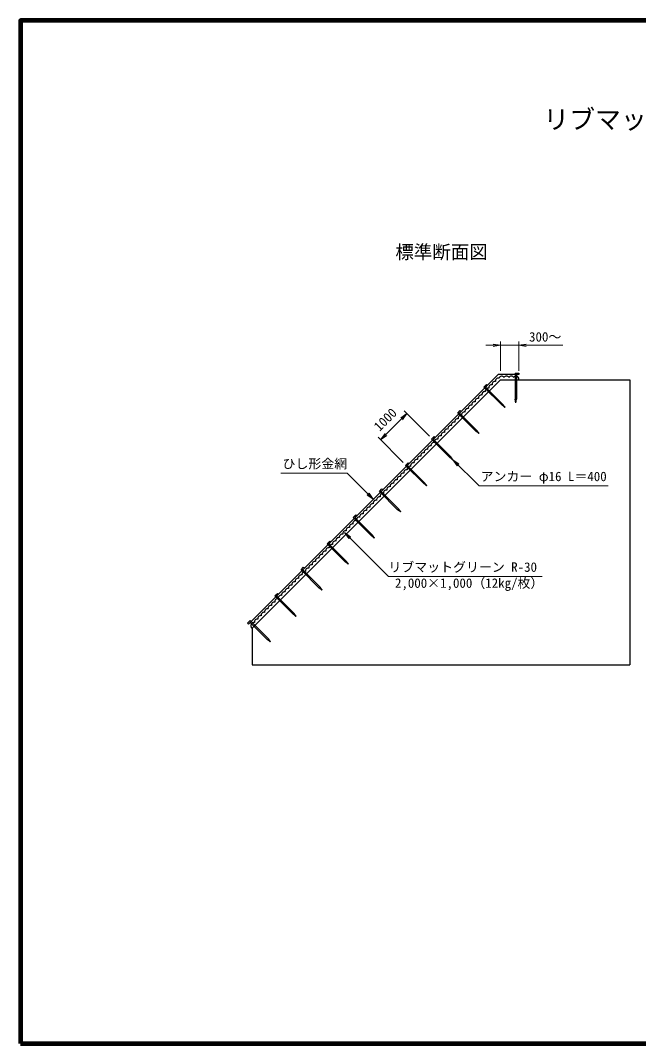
# Model space of a CAD drawing. Units: millimetres, scale not verified. Extents: x 690 to 40690, y 684 to 28809.
# Drawn here: x 690 to 17424, y 684 to 28384 of the extents above; entities that cross this region are included whole.
import ezdxf
from ezdxf.enums import TextEntityAlignment as Align

# ---------------------------------------------------------------- set-up
doc = ezdxf.new("R2010")
doc.units = ezdxf.units.MM
doc.header["$LTSCALE"] = 100
for name, color, linetype, lineweight in [('C-STR', 1, 'Continuous', 25), ('C-STR-DIM', 1, 'Continuous', 13), ('C-STR-HTXT', 1, 'Continuous', 13), ('C-TTL', 2, 'Continuous', 140)]:
    doc.layers.add(name, color=color, linetype=linetype, lineweight=lineweight)
doc.layers.add('C-TTL-TXT', color=3, linetype='Continuous')
doc.styles.add('ＭＳ ゴシック', font='')
doc.styles.get('ＭＳ ゴシック').set_extended_font_data('MS Gothic')

msp = doc.modelspace()

# ---------------------------------------------------------------- hatches: boundary and pattern name
at = {"layer": 'C-STR-HTXT'}
for points in [[(12398.5, 16490.8), (12562.3, 16376.1), (12513.2, 16326.9)], [(10242.5, 15420.9), (10078.6, 15535.6), (10127.8, 15584.7)], [(9462.3, 14518.3), (9626.1, 14403.6), (9577, 14354.4)]]:
    msp.add_hatch(color=256, dxfattribs=at).paths.add_polyline_path(points)

# ---------------------------------------------------------------- linework, layer by layer
at = {"layer": 'C-STR'}
for p in [(6861.7, 12040.1), (14185.3, 18801.6)]:
    msp.add_line(p, (13623.2, 18801.6), dxfattribs=at)
at = {"layer": 'C-STR', "color": 7}
for p, q in [((13685.3, 18651.6), (6967.8, 11934.1)), ((13685.3, 18651.6), (14185.3, 18651.6)), ((14085.3, 18833.6), (14185.3, 18833.6)), ((14085.3, 18833.6), (14085.3, 18133.6)), ((14185.3, 18801.6), (14117.3, 18801.6)), ((14117.3, 18801.6), (14117.3, 18133.6)), ((14185.3, 18833.6), (14185.3, 18801.6)), ((14185.3, 18651.6), (14185.3, 18691.6)), ((14185.3, 18651.6), (17185.3, 18651.6)), ((17185.3, 18651.6), (17185.3, 10934.1)), ((13235.7, 18459.4), (13306.4, 18530.1)), ((13235.7, 18459.4), (13730.7, 17964.4)), ((13329, 18507.4), (13281, 18459.4)), ((13281, 18459.4), (13753.3, 17987)), ((13306.4, 18530.1), (13329, 18507.4)), ((14101.3, 18033.6), (14085.3, 18133.6)), ((14101.3, 18033.6), (14117.3, 18133.6)), ((12528.6, 17752.2), (12599.3, 17823)), ((12528.6, 17752.2), (13023.6, 17257.3)), ((12621.9, 17800.3), (12573.8, 17752.2)), ((12573.8, 17752.2), (13046.2, 17279.9)), ((12599.3, 17823), (12621.9, 17800.3)), ((13812.7, 17905), (13730.7, 17964.4)), ((13812.7, 17905), (13753.3, 17987)), ((13105.6, 17197.9), (13023.6, 17257.3)), ((13105.6, 17197.9), (13046.2, 17279.9)), ((11821.5, 17045.1), (11892.2, 17115.9)), ((11821.5, 17045.1), (12316.5, 16550.2)), ((11914.8, 17093.2), (11866.7, 17045.1)), ((11866.7, 17045.1), (12339.1, 16572.8)), ((11892.2, 17115.9), (11914.8, 17093.2)), ((11114.4, 16338), (11185.1, 16408.7)), ((11207.7, 16386.1), (11159.6, 16338)), ((11185.1, 16408.7), (11207.7, 16386.1)), ((12398.5, 16490.8), (12316.5, 16550.2)), ((12398.5, 16490.8), (12339.1, 16572.8)), ((11114.4, 16338), (11609.4, 15843.1)), ((11159.6, 16338), (11632, 15865.7)), ((11691.4, 15783.7), (11609.4, 15843.1)), ((11691.4, 15783.7), (11632, 15865.7)), ((10407.3, 15630.9), (10478, 15701.6)), ((10407.3, 15630.9), (10478, 15701.6)), ((10407.3, 15630.9), (10902.2, 15136)), ((10407.3, 15630.9), (10902.2, 15136)), ((10500.6, 15679), (10452.5, 15630.9)), ((10500.6, 15679), (10452.5, 15630.9)), ((10452.5, 15630.9), (10924.9, 15158.6)), ((10452.5, 15630.9), (10924.9, 15158.6)), ((10478, 15701.6), (10500.6, 15679)), ((10478, 15701.6), (10500.6, 15679)), ((9700.2, 14923.8), (9770.9, 14994.5)), ((9793.5, 14971.9), (9745.4, 14923.8)), ((9770.9, 14994.5), (9793.5, 14971.9)), ((10984.3, 15076.6), (10902.2, 15136)), ((10984.3, 15076.6), (10902.2, 15136)), ((10984.3, 15076.6), (10924.9, 15158.6)), ((10984.3, 15076.6), (10924.9, 15158.6)), ((9700.2, 14923.8), (10195.1, 14428.8)), ((9745.4, 14923.8), (10217.8, 14451.5)), ((10277.2, 14369.4), (10195.1, 14428.8)), ((10277.2, 14369.4), (10217.8, 14451.5)), ((8993.1, 14216.7), (9063.8, 14287.4)), ((8993.1, 14216.7), (9488, 13721.7)), ((9086.4, 14264.8), (9038.3, 14216.7)), ((9038.3, 14216.7), (9510.7, 13744.4)), ((9063.8, 14287.4), (9086.4, 14264.8)), ((8286, 13509.6), (8356.7, 13580.3)), ((8356.7, 13580.3), (8379.3, 13557.7)), ((9570.1, 13662.3), (9488, 13721.7)), ((9570.1, 13662.3), (9510.7, 13744.4)), ((8286, 13509.6), (8780.9, 13014.6)), ((8379.3, 13557.7), (8331.2, 13509.6)), ((8331.2, 13509.6), (8803.6, 13037.3)), ((8863, 12955.2), (8803.6, 13037.3)), ((7578.8, 12802.5), (7649.6, 12873.2)), ((7578.8, 12802.5), (8073.8, 12307.5)), ((7672.2, 12850.6), (7624.1, 12802.5)), ((7624.1, 12802.5), (8096.4, 12330.2)), ((7649.6, 12873.2), (7672.2, 12850.6)), ((8863, 12955.2), (8780.9, 13014.6)), ((8155.8, 12248.1), (8073.8, 12307.5)), ((8155.8, 12248.1), (8096.4, 12330.2)), ((6909.8, 12133.5), (6839.1, 12062.8)), ((6839.1, 12062.8), (6861.7, 12040.1)), ((6861.7, 12040.1), (6909.8, 12088.2)), ((6909.8, 12133.5), (7404.8, 11638.5)), ((6909.8, 12088.2), (7382.2, 11615.9)), ((6967.8, 11934.1), (6939.5, 11962.4)), ((6967.8, 11934.1), (6967.8, 10934.1)), ((7464.2, 11556.5), (7404.8, 11638.5)), ((7464.2, 11556.5), (7382.2, 11615.9)), ((6967.8, 10934.1), (17185.3, 10934.1))]:
    msp.add_line(p, q, dxfattribs=at)
for centre, radius, start, end in [((13535.7, 18534.7), 76.9, 77.2714, 192.7286), ((13627.7, 18626.6), 76.9, 74.65732, 192.7286), ((13720.3, 18674.7), 76.9, 32.2714, 160.19659), ((13850.3, 18674.7), 76.9, 32.2714, 147.7286), ((13980.3, 18674.7), 76.9, 32.2714, 147.7286), ((14110.3, 18674.7), 76.9, 12.68038, 147.7286), ((13260, 18258.9), 76.9, 77.2714, 192.7286), ((13351.9, 18350.9), 76.9, 77.2714, 192.7286), ((13443.8, 18442.8), 76.9, 77.2714, 192.7286), ((12984.2, 17983.2), 76.9, 77.2714, 192.7286), ((13076.1, 18075.1), 76.9, 77.2714, 192.7286), ((13168, 18167), 76.9, 77.2714, 192.7286), ((12708.4, 17707.4), 76.9, 77.2714, 192.7286), ((12800.3, 17799.3), 76.9, 77.2714, 192.7286), ((12892.3, 17891.2), 76.9, 77.2714, 192.7286), ((12432.6, 17431.6), 76.9, 77.2714, 192.7286), ((12524.6, 17523.5), 76.9, 77.2714, 192.7286), ((12616.5, 17615.5), 76.9, 77.2714, 192.7286), ((12156.9, 17155.8), 76.9, 77.2714, 192.7286), ((12248.8, 17247.8), 76.9, 77.2714, 192.7286), ((12340.7, 17339.7), 76.9, 77.2714, 192.7286), ((11881.1, 16880.1), 76.9, 77.2714, 192.7286), ((11973, 16972), 76.9, 77.2714, 192.7286), ((12065, 17063.9), 76.9, 77.2714, 192.7286), ((11605.3, 16604.3), 76.9, 77.2714, 192.7286), ((11697.3, 16696.2), 76.9, 77.2714, 192.7286), ((11789.2, 16788.2), 76.9, 77.2714, 192.7286), ((11329.6, 16328.5), 76.9, 77.2714, 192.7286), ((11421.5, 16420.5), 76.9, 77.2714, 192.7286), ((11513.4, 16512.4), 76.9, 77.2714, 192.7286), ((11053.8, 16052.8), 76.9, 77.2714, 192.7286), ((11145.7, 16144.7), 76.9, 77.2714, 192.7286), ((11237.6, 16236.6), 76.9, 77.2714, 192.7286), ((10778, 15777), 76.9, 77.2714, 192.7286), ((10869.9, 15868.9), 76.9, 77.2714, 192.7286), ((10961.9, 15960.8), 76.9, 77.2714, 192.7286), ((10502.2, 15501.2), 76.9, 77.2714, 192.7286), ((10594.2, 15593.1), 76.9, 77.2714, 192.7286), ((10686.1, 15685.1), 76.9, 77.2714, 192.7286), ((10226.5, 15225.4), 76.9, 77.2714, 192.7286), ((10318.4, 15317.4), 76.9, 77.2714, 192.7286), ((10410.3, 15409.3), 76.9, 77.2714, 192.7286), ((9950.7, 14949.7), 76.9, 77.2714, 192.7286), ((10042.6, 15041.6), 76.9, 77.2714, 192.7286), ((10134.6, 15133.5), 76.9, 77.2714, 192.7286), ((9674.9, 14673.9), 76.9, 77.2714, 192.7286), ((9766.9, 14765.8), 76.9, 77.2714, 192.7286), ((9858.8, 14857.7), 76.9, 77.2714, 192.7286), ((9399.2, 14398.1), 76.9, 77.2714, 192.7286), ((9491.1, 14490.1), 76.9, 77.2714, 192.7286), ((9583, 14582), 76.9, 77.2714, 192.7286), ((9123.4, 14122.4), 76.9, 77.2714, 192.7286), ((9215.3, 14214.3), 76.9, 77.2714, 192.7286), ((9307.2, 14306.2), 76.9, 77.2714, 192.7286), ((8847.6, 13846.6), 76.9, 77.2714, 192.7286), ((8939.5, 13938.5), 76.9, 77.2714, 192.7286), ((9031.5, 14030.4), 76.9, 77.2714, 192.7286), ((8571.8, 13570.8), 76.9, 77.2714, 192.7286), ((8663.8, 13662.7), 76.9, 77.2714, 192.7286), ((8755.7, 13754.7), 76.9, 77.2714, 192.7286), ((8296.1, 13295), 76.9, 77.2714, 192.7286), ((8388, 13387), 76.9, 77.2714, 192.7286), ((8479.9, 13478.9), 76.9, 77.2714, 192.7286), ((8020.3, 13019.3), 76.9, 77.2714, 192.7286), ((8112.2, 13111.2), 76.9, 77.2714, 192.7286), ((8204.1, 13203.1), 76.9, 77.2714, 192.7286), ((7744.5, 12743.5), 76.9, 77.2714, 192.7286), ((7836.5, 12835.4), 76.9, 77.2714, 192.7286), ((7928.4, 12927.3), 76.9, 77.2714, 192.7286), ((7468.8, 12467.7), 76.9, 77.2714, 192.7286), ((7560.7, 12559.7), 76.9, 77.2714, 192.7286), ((7652.6, 12651.6), 76.9, 77.2714, 192.7286), ((7193, 12192), 76.9, 77.2714, 192.7286), ((7284.9, 12283.9), 76.9, 77.2714, 192.7286), ((7376.8, 12375.8), 76.9, 77.2714, 192.7286), ((7011.2, 12002.7), 82.2, 79.64815, 209.34426), ((7101.1, 12100), 76.9, 77.2714, 192.7286)]:
    msp.add_arc(centre, radius, start, end, dxfattribs=at)
at = {"layer": 'C-STR-DIM'}
for p, q in [((13685.3, 18901.6), (13685.3, 19688.8)), ((14185.3, 18901.6), (14185.3, 19688.8)), ((13685.3, 19588.8), (13285.3, 19588.8)), ((13685.3, 19588.8), (14185.3, 19588.8)), ((14185.3, 19588.8), (15370.6, 19588.8)), ((10442.5, 17032.5), (11149.6, 17739.6)), ((11762.1, 17127.2), (11078.9, 17810.3)), ((11055, 16420.1), (10371.8, 17103.2))]:
    msp.add_line(p, q, dxfattribs=at)
for points in [[(13485.3, 19555.5), (13685.3, 19588.8), (13485.3, 19622.1)], [(14385.3, 19622.1), (14185.3, 19588.8), (14385.3, 19555.5)], [(11031.8, 17574.6), (11149.6, 17739.6), (10984.6, 17621.8)], [(10560.4, 17197.5), (10442.5, 17032.5), (10607.5, 17150.4)]]:
    msp.add_lwpolyline(points, dxfattribs=at)
at = {"layer": 'C-STR-HTXT'}
for p, q in [((12398.5, 16490.8), (13105.7, 15783.7)), ((9535.4, 16128), (7741.8, 16128)), ((10242.5, 15420.9), (9535.4, 16128)), ((13105.6, 15783.7), (16605.7, 15783.7)), ((9462.3, 14518.3), (10651.3, 13329.4)), ((10651.3, 13329.4), (14812.5, 13329.4))]:
    msp.add_line(p, q, dxfattribs=at)
for points in [[(12398.5, 16490.8), (12562.3, 16376.1), (12513.2, 16326.9)], [(10242.5, 15420.9), (10078.6, 15535.6), (10127.8, 15584.7)], [(9462.3, 14518.3), (9626.1, 14403.6), (9577, 14354.4)]]:
    msp.add_lwpolyline(points, close=True, dxfattribs=at)
at = {"layer": 'C-TTL'}
msp.add_lwpolyline([(690.4, 684.1), (40690.4, 684.1), (40690.4, 28384.1), (690.4, 28384.1)], close=True, dxfattribs=at)

# ---------------------------------------------------------------- texts
at = {"layer": 'C-STR-DIM', "color": 7, "style": 'ＭＳ ゴシック'}
msp.add_text('300～', height=256.6, dxfattribs=at).set_placement((14896.7, 19818.1), align=Align.MIDDLE_CENTER)
msp.add_text('1000', height=256.6, rotation=45, dxfattribs=at).set_placement((10568, 17578.7), align=Align.MIDDLE_CENTER)
at = {"layer": 'C-STR-HTXT', "color": 7, "style": 'ＭＳ ゴシック'}
for s, p in [('ひし形金網', (8660.4, 16178)), ('アンカー φ16 L＝400', (14855.7, 15833.7)), ('リブマットグリーン R-30', (12663.8, 13379.4))]:
    msp.add_text(s, height=256.6, dxfattribs=at).set_placement(p, align=Align.BOTTOM_CENTER)
msp.add_text('2,000×1,000（12㎏/枚）', height=256.6, dxfattribs=at).set_placement((12838.8, 13279.4), align=Align.TOP_CENTER)
at = {"layer": 'C-TTL-TXT', "style": 'ＭＳ ゴシック'}
msp.add_text('リブマットグリーン工 R-30 標準施工図', height=513.2, dxfattribs=at).set_placement((21144.7, 25963.5), align=Align.TOP_CENTER)
at = {"layer": 'C-TTL-TXT', "color": 7, "style": 'ＭＳ ゴシック'}
msp.add_text('標準断面図', height=366.6, dxfattribs=at).set_placement((10840.8, 21823), align=Align.BOTTOM_LEFT)

doc.saveas('drawing.dxf')
